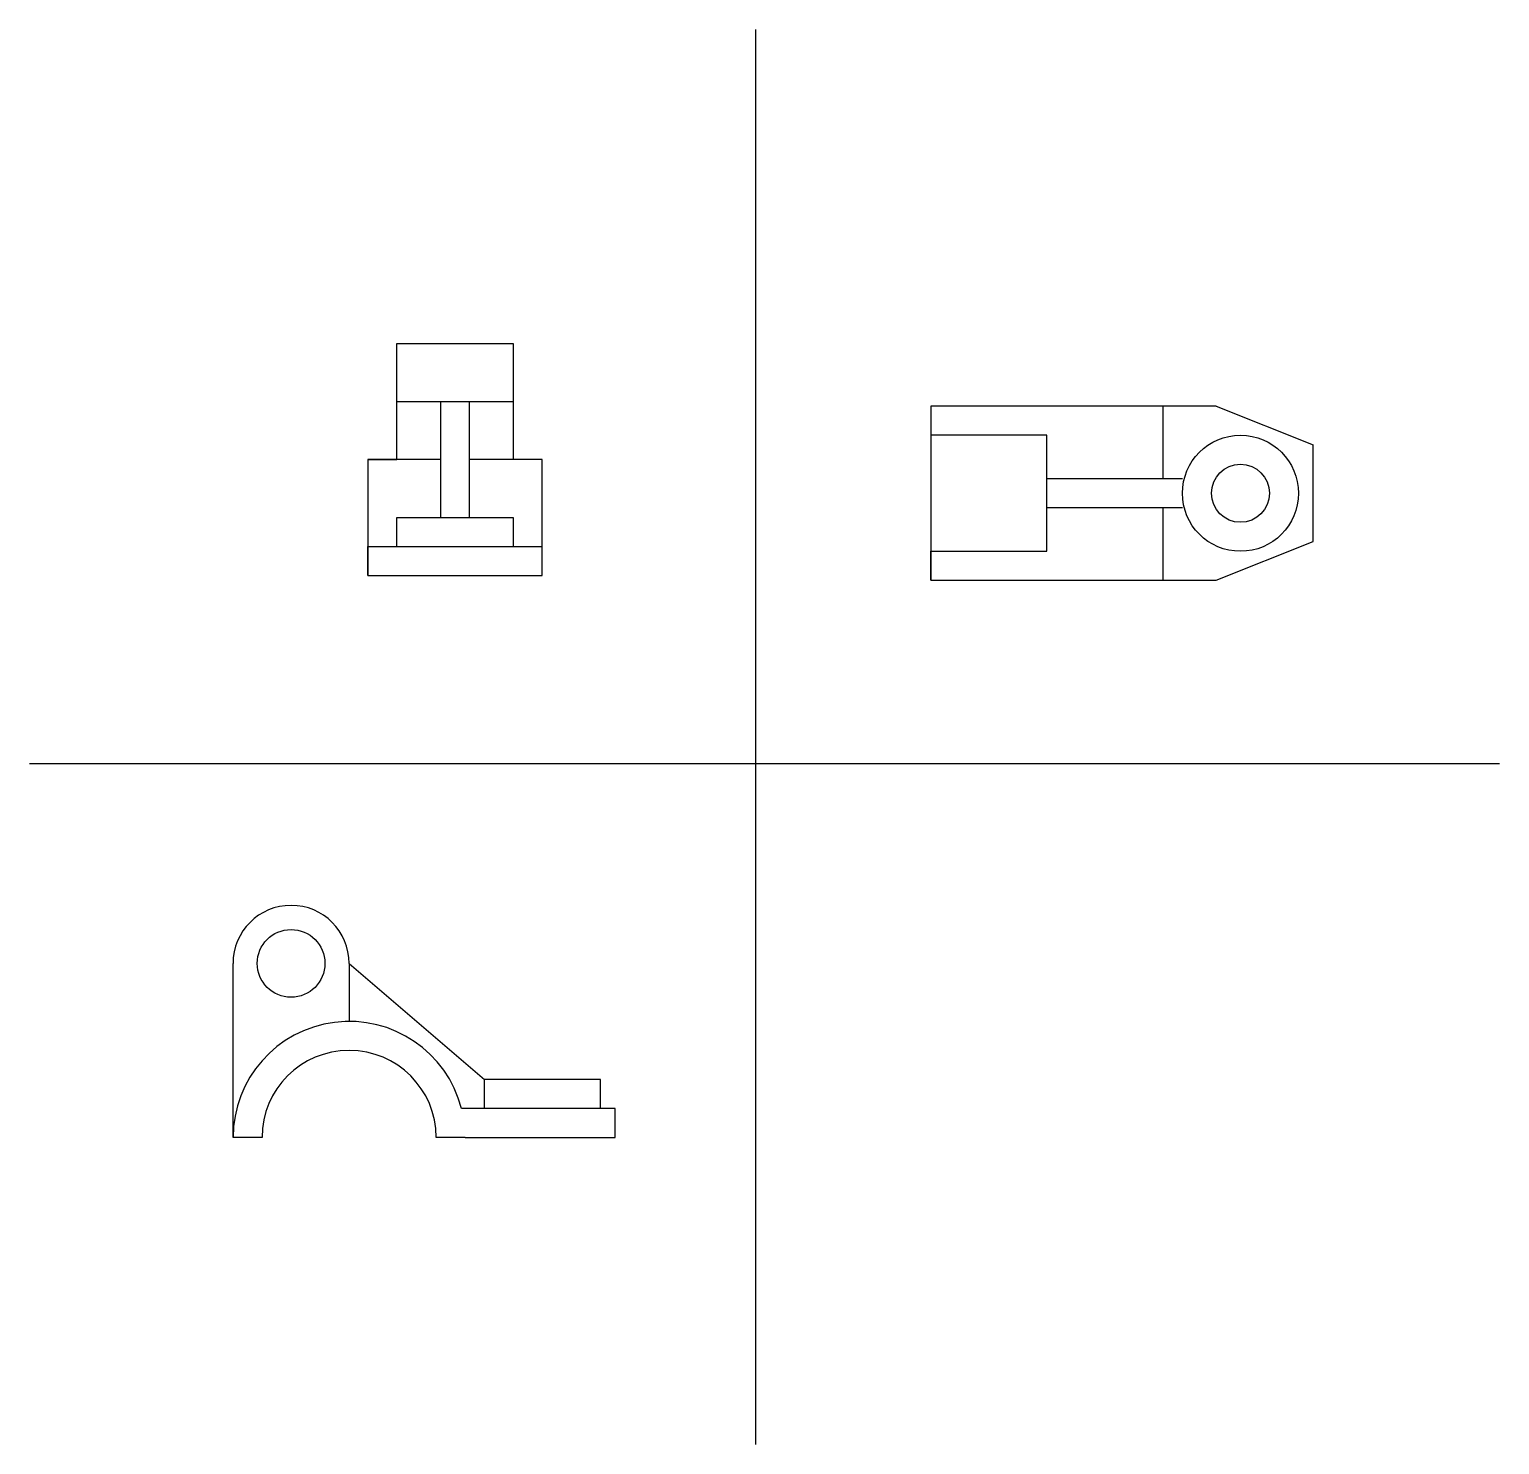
# Model space of a CAD drawing. Header units: inches. Extents: x 61 to 365, y 15 to 308.
import ezdxf

# ---------------------------------------------------------------- set-up
doc = ezdxf.new("R2010")
doc.units = ezdxf.units.IN
doc.header["$MEASUREMENT"] = 0

msp = doc.modelspace()

# ---------------------------------------------------------------- linework, layer by layer
for p, q in [((211.12, 307.57), (211.12, 14.91)), ((136.97, 230.63), (136.97, 242.63)), ((136.97, 242.63), (160.97, 242.63)), ((160.97, 242.63), (160.97, 230.63)), ((136.97, 218.63), (136.97, 230.63)), ((136.97, 230.63), (160.97, 230.63)), ((136.97, 230.63), (145.97, 230.63)), ((145.97, 230.63), (145.97, 206.63)), ((151.97, 206.63), (151.97, 230.63)), ((160.97, 230.63), (160.97, 218.63)), ((247.35, 229.64), (247.35, 193.64)), ((306.35, 229.64), (247.35, 229.64)), ((295.35, 214.64), (295.35, 229.64)), ((306.35, 229.64), (326.35, 221.64)), ((271.35, 223.64), (247.35, 223.64)), ((271.35, 199.64), (271.35, 223.64)), ((326.35, 201.64), (326.35, 221.64)), ((326.35, 201.64), (326.35, 221.64)), ((145.97, 218.63), (130.97, 218.63)), ((130.97, 218.63), (130.97, 194.63)), ((130.97, 218.63), (136.97, 218.63)), ((166.97, 218.63), (151.97, 218.63)), ((166.97, 194.63), (166.97, 218.63)), ((299.35, 214.64), (271.35, 214.64)), ((326.35, 201.64), (326.35, 211.64)), ((299.35, 208.64), (271.35, 208.64)), ((295.35, 193.64), (295.35, 208.64)), ((136.97, 200.63), (136.97, 206.63)), ((136.97, 206.63), (160.97, 206.63)), ((145.97, 206.63), (151.97, 206.63)), ((160.97, 206.63), (160.97, 200.63)), ((130.97, 194.63), (130.97, 200.63)), ((130.97, 200.63), (166.97, 200.63)), ((130.97, 200.63), (136.97, 200.63)), ((306.35, 193.64), (326.35, 201.64)), ((247.35, 193.64), (247.35, 199.64)), ((247.35, 199.64), (271.35, 199.64)), ((130.97, 194.63), (166.97, 194.63)), ((247.35, 193.64), (306.35, 193.64)), ((247.35, 193.64), (295.35, 193.64)), ((247.35, 193.64), (306.35, 193.64)), ((60.98, 155.75), (364.93, 155.75)), ((103.08, 78.42), (103.08, 114.42)), ((127.08, 114.42), (155.08, 90.42)), ((127.08, 114.42), (127.08, 102.42)), ((179.08, 90.42), (155.08, 90.42)), ((155.08, 84.42), (155.08, 90.42)), ((179.08, 84.42), (179.08, 90.42)), ((182.08, 84.42), (150.31, 84.42)), ((182.08, 78.42), (182.08, 84.42)), ((109.08, 78.42), (103.08, 78.42)), ((151.08, 78.42), (145.08, 78.42)), ((151.08, 78.42), (167.08, 78.42)), ((151.08, 78.42), (182.08, 78.42))]:
    msp.add_line(p, q)
for centre, radius in [((311.35, 211.64), 12), ((311.35, 211.64), 6), ((115.08, 114.42), 7)]:
    msp.add_circle(centre, radius)
for centre, radius, start in [((115.08, 114.42), 12, 0), ((127.08, 78.42), 24, 14.4775), ((127.08, 78.42), 18, 0)]:
    msp.add_arc(centre, radius, start, 180)

doc.saveas('drawing.dxf')
